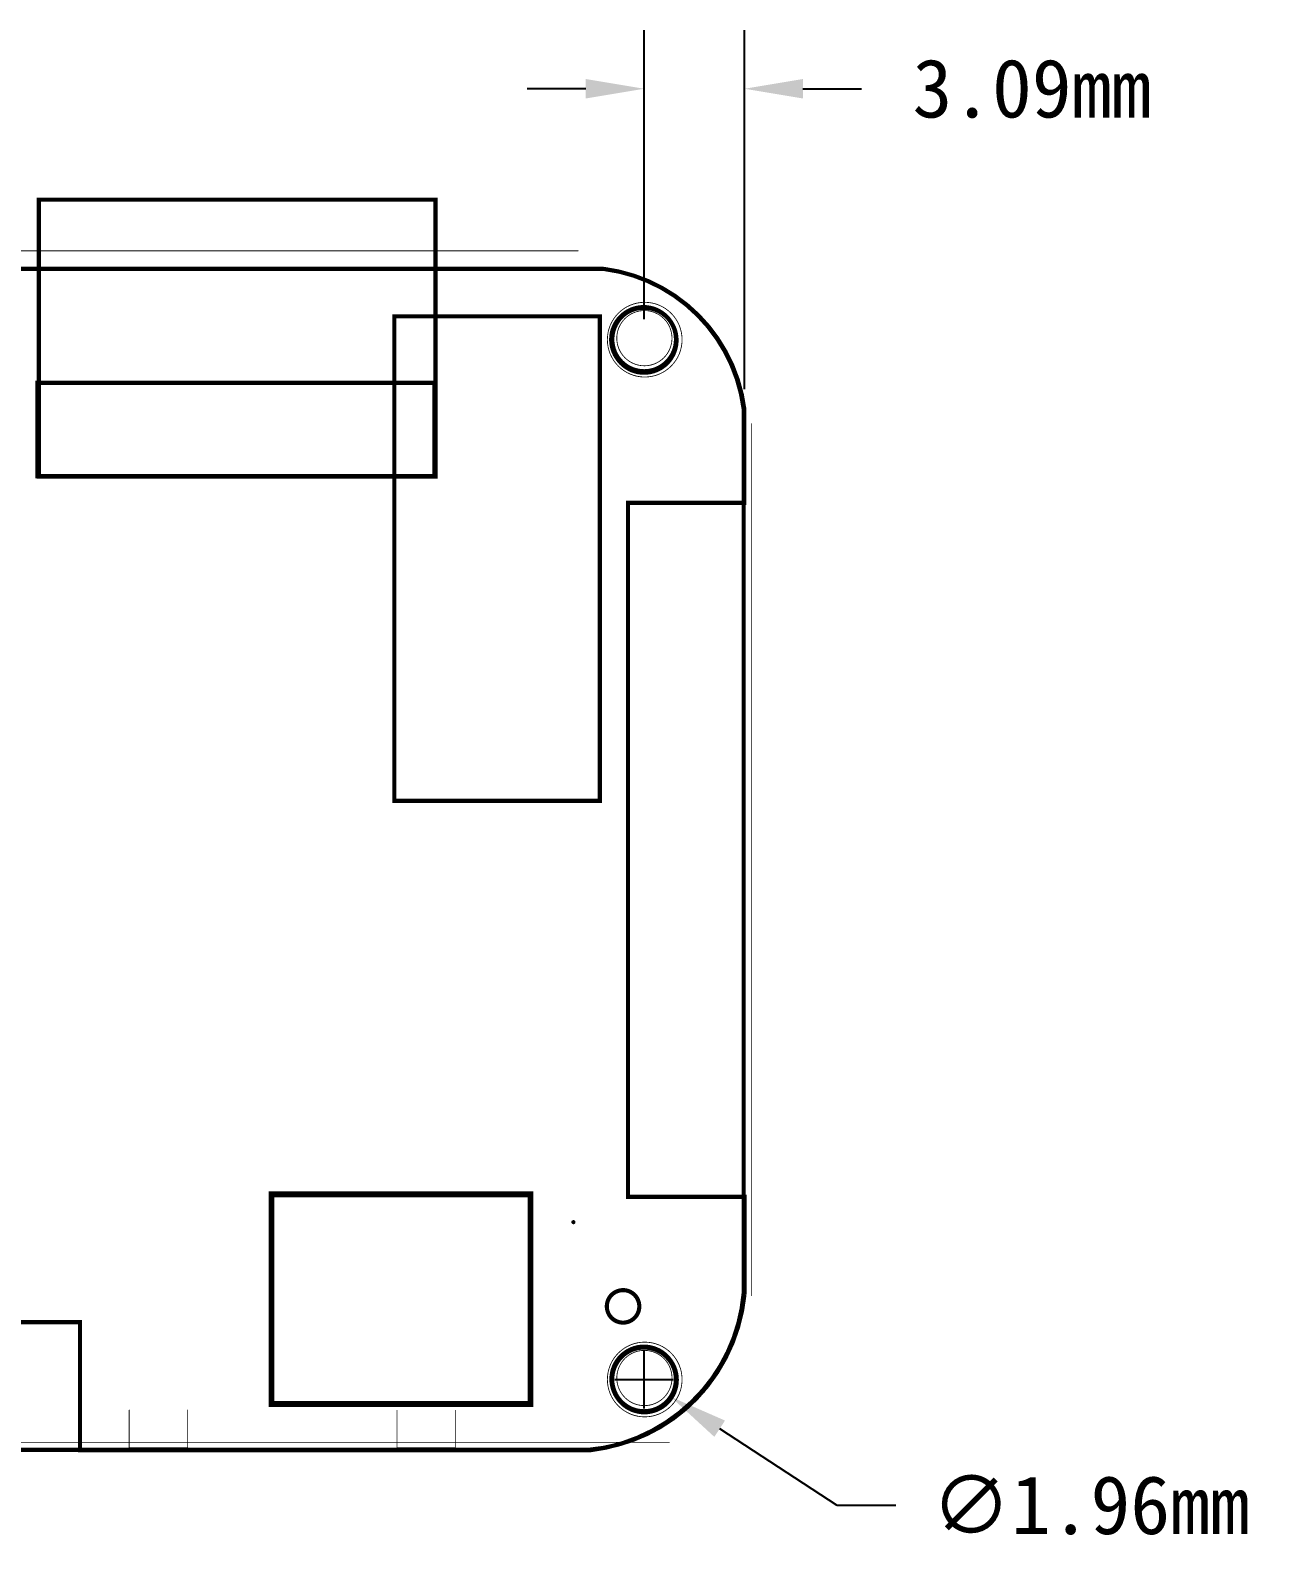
# Model space of a CAD drawing. Extents: x -54 to 75, y -63 to 45.
# Drawn here: x 36.91 to 75.45, y -63.06 to -16.49 of the extents above; entities that cross this region are included whole.
import ezdxf

# ---------------------------------------------------------------- set-up
doc = ezdxf.new("R2010")
doc.units = 0
doc.header["$MEASUREMENT"] = 0
doc.layers.get('0').update_dxf_attribs({"linetype": 'CONTINUOUS'})
doc.layers.get('Defpoints').update_dxf_attribs({"linetype": 'CONTINUOUS'})
for name, color, linetype in [('2D_LINE_01', 255, 'CONTINUOUS'), ('BOARD_CUTOUT_00', 254, 'CONTINUOUS'), ('BOARD_OUTLINE_00', 254, 'CONTINUOUS'), ('DRIL_NPLTE_THRU_01', 3, 'CONTINUOUS'), ('DRIL_PLTE_THRU_01', 3, 'CONTINUOUS'), ('PART_TOP_2DLINE_126', 254, 'CONTINUOUS')]:
    doc.layers.add(name, color=color, linetype=linetype)
doc.dimstyles.get("Standard").update_dxf_attribs({"dimscale": 10, "dimtxt": 0.18, "dimasz": 0.18, "dimexe": 0.18, "dimexo": 0.0625, "dimgap": 0.09, "dimtad": 0, "dimtih": 1, "dimtoh": 1, "dimzin": 0, "dimdsep": 46, "dimtxsty": 'Standard', "dimcen": 0.09, "dimadec": 0, "dimazin": 0, "dimtfac": 1, "dimtofl": 0, "dimtmove": 0, "dimatfit": 3, "dimfxl": 1, "dimtolj": 1, "dimtzin": 0, "dimarcsym": 0})

# ---------------------------------------------------------------- blocks, each defined once
blk = doc.blocks.new('SMOOTH_0$127')
at = {"const_width": 0.0635}
blk.add_lwpolyline([(-0.03175, 0, 1), (0.03175, 0, 1)], format="xyb", close=True, dxfattribs=at)
blk = doc.blocks.new('BOARD_1')
at = {"layer": 'BOARD_CUTOUT_00', "const_width": 0.127}
for points in [[(-6.751, 34.388, 1), (-8.751, 34.388, 1)], [(27.914, 34.381, 1), (25.914, 34.381, 1)], [(-7.722, 32.722, 1), (-8.722, 32.722, 1)], [(26.781, 4.628, 1), (25.781, 4.628, 1)], [(-6.751, 2.379, 1), (-8.751, 2.379, 1)], [(27.922, 2.39, 1), (25.922, 2.39, 1)]]:
    blk.add_lwpolyline(points, format="xyb", close=True, dxfattribs=at)
at = {"layer": 'BOARD_OUTLINE_00', "const_width": 0.127}
blk.add_lwpolyline([(0, 0), (6.847, 0), (6.847, 4.142), (9.561, 4.142), (9.561, 0.199), (25.267, 0.199, 0.185339), (28.735, 2.042, 0.15749), (29.993, 5.027), (29.993, 32.25, 0.340915), (25.686, 36.557), (-5.758, 36.557, 0.19257), (-8.738, 35.265, 0.140096), (-10.137, 32.77), (-10.137, 10.091), (-10.114, 10.091), (-10.114, 4.314), (-10.243, 4.314, 0.201635), (-8.997, 1.213, 0.196192), (-6.063, -0.004), (0, -0.004)], format="xyb", close=True, dxfattribs=at)
at = {"layer": 'BOARD_OUTLINE_00'}
for p in [(6.847, 4.142), (9.561, 4.142), (28.735, 2.042), (0, 0), (6.847, 0), (9.561, 0.199), (25.267, 0.199)]:
    blk.add_blockref('SMOOTH_0$127', p, dxfattribs=at)
blk = doc.blocks.new('SMOOTH_0$0254')
at = {"const_width": 0.0127}
blk.add_lwpolyline([(-0.00635, 0, 1), (0.00635, 0, 1)], format="xyb", close=True, dxfattribs=at)
blk = doc.blocks.new('DRAWING_11')
at = {"layer": '2D_LINE_01', "const_width": 0.0254}
blk.add_lwpolyline([(0, 0), (-36.218, 0)], dxfattribs=at)
at = {"layer": '2D_LINE_01'}
for p in [(-36.218, 0), (0, 0)]:
    blk.add_blockref('SMOOTH_0$0254', p, dxfattribs=at)
blk = doc.blocks.new('DRAWING_97')
at = {"layer": '2D_LINE_01', "const_width": 0.0254}
blk.add_lwpolyline([(0, 0), (18.475, 0)], dxfattribs=at)
at = {"layer": '2D_LINE_01'}
for p in [(0, 0), (18.475, 0)]:
    blk.add_blockref('SMOOTH_0$0254', p, dxfattribs=at)
blk = doc.blocks.new('DRAWING_103')
at = {"layer": '2D_LINE_01', "const_width": 0.0254}
blk.add_lwpolyline([(0, 0), (0, -26.833)], dxfattribs=at)
at = {"layer": '2D_LINE_01'}
for p in [(0, 0), (0, -26.833)]:
    blk.add_blockref('SMOOTH_0$0254', p, dxfattribs=at)
blk = doc.blocks.new('DRAWING_104')
at = {"layer": '2D_LINE_01', "const_width": 0.0254}
blk.add_lwpolyline([(-1.15, 0, 1), (1.15, 0, 1)], format="xyb", close=True, dxfattribs=at)
blk = doc.blocks.new('DRAWING_105')
at = {"layer": '2D_LINE_01', "const_width": 0.0254}
blk.add_lwpolyline([(-1.15, 0, 1), (1.15, 0, 1)], format="xyb", close=True, dxfattribs=at)
blk = doc.blocks.new('DRAWING_127')
at = {"layer": '2D_LINE_01', "const_width": 0.0635}
blk.add_lwpolyline([(0, 0, 1), (0.0635, 0, 1)], format="xyb", close=True, dxfattribs=at)
blk = doc.blocks.new('DRAWING_128')
at = {"layer": '2D_LINE_01', "const_width": 0.127}
blk.add_lwpolyline([(0, 0, 1), (-2, 0, 1)], format="xyb", close=True, dxfattribs=at)
blk = doc.blocks.new('DRAWING_129')
at = {"layer": '2D_LINE_01', "const_width": 0.127}
blk.add_lwpolyline([(0, 0, 1), (-2, 0, 1)], format="xyb", close=True, dxfattribs=at)
blk = doc.blocks.new('DRAWING_133')
at = {"layer": '2D_LINE_01', "const_width": 0.127}
blk.add_lwpolyline([(0, 0), (6.326, 0), (6.326, -14.907), (0, -14.907)], close=True, dxfattribs=at)
at = {"layer": '2D_LINE_01'}
for p in [(0, 0), (6.326, 0), (0, -14.907), (6.326, -14.907)]:
    blk.add_blockref('SMOOTH_0$127', p, dxfattribs=at)
blk = doc.blocks.new('DRAWING_134')
at = {"layer": '2D_LINE_01', "const_width": 0.0635}
blk.add_lwpolyline([(0, 0, 1), (0.0635, 0, 1)], format="xyb", close=True, dxfattribs=at)
blk = doc.blocks.new('DRAWING_135')
at = {"layer": '2D_LINE_01', "const_width": 0.0635}
blk.add_lwpolyline([(0, 0, 1), (0.0635, 0, 1)], format="xyb", close=True, dxfattribs=at)
blk = doc.blocks.new('DRAWING_136')
at = {"layer": '2D_LINE_01', "const_width": 0.0635}
blk.add_lwpolyline([(0, 0, 1), (0.0635, 0, 1)], format="xyb", close=True, dxfattribs=at)
blk = doc.blocks.new('DRAWING_137')
at = {"layer": '2D_LINE_01', "const_width": 0.0635}
blk.add_lwpolyline([(0, 0, 1), (0.0635, 0, 1)], format="xyb", close=True, dxfattribs=at)
blk = doc.blocks.new('DRAWING_139')
at = {"layer": '2D_LINE_01', "const_width": 0.0635}
blk.add_lwpolyline([(0, 0, 1), (0.0635, 0, 1)], format="xyb", close=True, dxfattribs=at)
blk = doc.blocks.new('DRAWING_144')
at = {"layer": '2D_LINE_01', "const_width": 0.127}
blk.add_lwpolyline([(0, 0), (0, -5.196), (-3.834, -5.196, 0.220322), (-2.385, -8.461, 0.188952), (0.433, -9.499), (1.594, -9.499), (1.594, -10.383), (13.284, -10.383), (13.284, -9.288), (31.154, -9.288), (31.154, -9.288), (31.597, -9.288, 0.183083), (34.945, -7.703, 0.167791), (36.423, -4.504), (36.423, -1.501), (32.832, -1.501), (32.832, 19.858), (36.42, 19.858), (36.42, 22.731, 0.341889), (32.098, 27.053), (0.914, 27.053, 0.207545), (-2.298, 25.8, 0.141876), (-3.705, 23.277), (-0.01, 23.277), (-0.01, 0)], format="xyb", close=True, dxfattribs=at)
at = {"layer": '2D_LINE_01'}
for p in [(0, 0), (-3.834, -5.196), (0, -5.196), (-2.385, -8.461)]:
    blk.add_blockref('SMOOTH_0$127', p, dxfattribs=at)
blk = doc.blocks.new('DRAWING_153')
at = {"layer": '2D_LINE_01', "const_width": 0.127}
blk.add_lwpolyline([(0, 0, 1), (-1.96, 0, 1)], format="xyb", close=True, dxfattribs=at)
blk = doc.blocks.new('DRAWING_154')
at = {"layer": '2D_LINE_01', "const_width": 0.127}
blk.add_lwpolyline([(0, 0, 1), (-1.96, 0, 1)], format="xyb", close=True, dxfattribs=at)
blk = doc.blocks.new('DRAWING_160')
at = {"layer": '2D_LINE_01', "const_width": 0.0254}
blk.add_lwpolyline([(0, 0), (-1.8, 0)], dxfattribs=at)
at = {"layer": '2D_LINE_01'}
for p in [(-1.8, 0), (0, 0)]:
    blk.add_blockref('SMOOTH_0$0254', p, dxfattribs=at)
blk = doc.blocks.new('DRAWING_161')
at = {"layer": '2D_LINE_01', "const_width": 0.0127}
blk.add_lwpolyline([(0, 0, 1), (0.0127, 0, 1)], format="xyb", close=True, dxfattribs=at)
blk = doc.blocks.new('DRAWING_162')
at = {"layer": '2D_LINE_01', "const_width": 0.0127}
blk.add_lwpolyline([(0, 0, 1), (0.0127, 0, 1)], format="xyb", close=True, dxfattribs=at)
blk = doc.blocks.new('DRAWING_163')
at = {"layer": '2D_LINE_01', "const_width": 0.0127}
blk.add_lwpolyline([(0, 0, 1), (0.0127, 0, 1)], format="xyb", close=True, dxfattribs=at)
blk = doc.blocks.new('DRAWING_164')
at = {"layer": '2D_LINE_01', "const_width": 0.0127}
blk.add_lwpolyline([(0, 0, 1), (0.0127, 0, 1)], format="xyb", close=True, dxfattribs=at)
blk = doc.blocks.new('DRAWING_165')
at = {"layer": '2D_LINE_01', "const_width": 0.0254}
blk.add_lwpolyline([(0, 0), (-1.8, 0)], dxfattribs=at)
at = {"layer": '2D_LINE_01'}
for p in [(-1.8, 0), (0, 0)]:
    blk.add_blockref('SMOOTH_0$0254', p, dxfattribs=at)
blk = doc.blocks.new('DRAWING_166')
at = {"layer": '2D_LINE_01', "const_width": 0.0127}
blk.add_lwpolyline([(0, 0, 1), (0.0127, 0, 1)], format="xyb", close=True, dxfattribs=at)
blk = doc.blocks.new('DRAWING_167')
at = {"layer": '2D_LINE_01', "const_width": 0.0127}
blk.add_lwpolyline([(0, 0, 1), (0.0127, 0, 1)], format="xyb", close=True, dxfattribs=at)
blk = doc.blocks.new('DRAWING_168')
at = {"layer": '2D_LINE_01', "const_width": 0.0127}
blk.add_lwpolyline([(0, 0, 1), (0.0127, 0, 1)], format="xyb", close=True, dxfattribs=at)
blk = doc.blocks.new('DRAWING_169')
at = {"layer": '2D_LINE_01', "const_width": 0.0127}
blk.add_lwpolyline([(0, 0, 1), (0.0127, 0, 1)], format="xyb", close=True, dxfattribs=at)
blk = doc.blocks.new('DRAWING_176')
at = {"layer": '2D_LINE_01', "const_width": 0.0254}
blk.add_lwpolyline([(0, 0), (0, -1.157)], dxfattribs=at)
at = {"layer": '2D_LINE_01'}
for p in [(0, 0), (0, -1.157)]:
    blk.add_blockref('SMOOTH_0$0254', p, dxfattribs=at)
blk = doc.blocks.new('DRAWING_177')
at = {"layer": '2D_LINE_01', "const_width": 0.0127}
blk.add_lwpolyline([(0, 0, 1), (0.0127, 0, 1)], format="xyb", close=True, dxfattribs=at)
blk = doc.blocks.new('DRAWING_178')
at = {"layer": '2D_LINE_01', "const_width": 0.0127}
blk.add_lwpolyline([(0, 0, 1), (0.0127, 0, 1)], format="xyb", close=True, dxfattribs=at)
blk = doc.blocks.new('DRAWING_179')
at = {"layer": '2D_LINE_01', "const_width": 0.0127}
blk.add_lwpolyline([(0, 0, 1), (0.0127, 0, 1)], format="xyb", close=True, dxfattribs=at)
blk = doc.blocks.new('DRAWING_180')
at = {"layer": '2D_LINE_01', "const_width": 0.0127}
blk.add_lwpolyline([(0, 0, 1), (0.0127, 0, 1)], format="xyb", close=True, dxfattribs=at)
blk = doc.blocks.new('DRAWING_181')
at = {"layer": '2D_LINE_01', "const_width": 0.0254}
blk.add_lwpolyline([(0, 0), (0, -1.157)], dxfattribs=at)
at = {"layer": '2D_LINE_01'}
for p in [(0, 0), (0, -1.157)]:
    blk.add_blockref('SMOOTH_0$0254', p, dxfattribs=at)
blk = doc.blocks.new('DRAWING_182')
at = {"layer": '2D_LINE_01', "const_width": 0.0127}
blk.add_lwpolyline([(0, 0, 1), (0.0127, 0, 1)], format="xyb", close=True, dxfattribs=at)
blk = doc.blocks.new('DRAWING_183')
at = {"layer": '2D_LINE_01', "const_width": 0.0127}
blk.add_lwpolyline([(0, 0, 1), (0.0127, 0, 1)], format="xyb", close=True, dxfattribs=at)
blk = doc.blocks.new('DRAWING_184')
at = {"layer": '2D_LINE_01', "const_width": 0.0127}
blk.add_lwpolyline([(0, 0, 1), (0.0127, 0, 1)], format="xyb", close=True, dxfattribs=at)
blk = doc.blocks.new('DRAWING_185')
at = {"layer": '2D_LINE_01', "const_width": 0.0127}
blk.add_lwpolyline([(0, 0, 1), (0.0127, 0, 1)], format="xyb", close=True, dxfattribs=at)
blk = doc.blocks.new('DRAWING_186')
at = {"layer": '2D_LINE_01', "const_width": 0.0254}
blk.add_lwpolyline([(0, 0), (0, -1.151)], dxfattribs=at)
at = {"layer": '2D_LINE_01'}
for p in [(0, 0), (0, -1.151)]:
    blk.add_blockref('SMOOTH_0$0254', p, dxfattribs=at)
blk = doc.blocks.new('DRAWING_187')
at = {"layer": '2D_LINE_01', "const_width": 0.0127}
blk.add_lwpolyline([(0, 0, 1), (0.0127, 0, 1)], format="xyb", close=True, dxfattribs=at)
blk = doc.blocks.new('DRAWING_188')
at = {"layer": '2D_LINE_01', "const_width": 0.0127}
blk.add_lwpolyline([(0, 0, 1), (0.0127, 0, 1)], format="xyb", close=True, dxfattribs=at)
blk = doc.blocks.new('DRAWING_189')
at = {"layer": '2D_LINE_01', "const_width": 0.0127}
blk.add_lwpolyline([(0, 0, 1), (0.0127, 0, 1)], format="xyb", close=True, dxfattribs=at)
blk = doc.blocks.new('DRAWING_190')
at = {"layer": '2D_LINE_01', "const_width": 0.0127}
blk.add_lwpolyline([(0, 0, 1), (0.0127, 0, 1)], format="xyb", close=True, dxfattribs=at)
blk = doc.blocks.new('DRAWING_191')
at = {"layer": '2D_LINE_01', "const_width": 0.0254}
blk.add_lwpolyline([(0, 0), (0, -1.151)], dxfattribs=at)
at = {"layer": '2D_LINE_01'}
for p in [(0, 0), (0, -1.151)]:
    blk.add_blockref('SMOOTH_0$0254', p, dxfattribs=at)
blk = doc.blocks.new('DRAWING_192')
at = {"layer": '2D_LINE_01', "const_width": 0.0127}
blk.add_lwpolyline([(0, 0, 1), (0.0127, 0, 1)], format="xyb", close=True, dxfattribs=at)
blk = doc.blocks.new('DRAWING_193')
at = {"layer": '2D_LINE_01', "const_width": 0.0127}
blk.add_lwpolyline([(0, 0, 1), (0.0127, 0, 1)], format="xyb", close=True, dxfattribs=at)
blk = doc.blocks.new('DRAWING_194')
at = {"layer": '2D_LINE_01', "const_width": 0.0127}
blk.add_lwpolyline([(0, 0, 1), (0.0127, 0, 1)], format="xyb", close=True, dxfattribs=at)
blk = doc.blocks.new('DRAWING_195')
at = {"layer": '2D_LINE_01', "const_width": 0.0127}
blk.add_lwpolyline([(0, 0, 1), (0.0127, 0, 1)], format="xyb", close=True, dxfattribs=at)
blk = doc.blocks.new('DRAWING_196')
at = {"layer": '2D_LINE_01', "const_width": 0.0254}
blk.add_lwpolyline([(-0.85, 0, 1), (0.85, 0, 1)], format="xyb", close=True, dxfattribs=at)
blk = doc.blocks.new('DRAWING_197')
at = {"layer": '2D_LINE_01', "const_width": 0.0254}
blk.add_lwpolyline([(-0.85, 0, 1), (0.85, 0, 1)], format="xyb", close=True, dxfattribs=at)
blk = doc.blocks.new('DRAWING_200')
at = {"layer": '2D_LINE_01', "const_width": 0.127}
blk.add_lwpolyline([(0, 0), (-12.215, 0), (-12.215, 8.527), (0, 8.527)], close=True, dxfattribs=at)
at = {"layer": '2D_LINE_01'}
for p in [(-12.215, 8.527), (0, 8.527), (-12.215, 0), (0, 0)]:
    blk.add_blockref('SMOOTH_0$127', p, dxfattribs=at)
blk = doc.blocks.new('DRAWING_201')
at = {"layer": '2D_LINE_01', "const_width": 0.0635}
blk.add_lwpolyline([(0, 0, 1), (0.0635, 0, 1)], format="xyb", close=True, dxfattribs=at)
blk = doc.blocks.new('DRAWING_202')
at = {"layer": '2D_LINE_01', "const_width": 0.0635}
blk.add_lwpolyline([(0, 0, 1), (0.0635, 0, 1)], format="xyb", close=True, dxfattribs=at)
blk = doc.blocks.new('DRAWING_207')
at = {"layer": '2D_LINE_01', "const_width": 0.127}
blk.add_lwpolyline([(0, 0), (-12.2174, 0), (-12.2174, 2.87503), (0, 2.87503)], close=True, dxfattribs=at)
at = {"layer": '2D_LINE_01'}
for p in [(-12.2174, 2.87503), (0, 2.87503), (-12.2174, 0), (0, 0)]:
    blk.add_blockref('SMOOTH_0$127', p, dxfattribs=at)
blk = doc.blocks.new('DRAWING_208')
at = {"layer": '2D_LINE_01', "const_width": 0.0635}
blk.add_lwpolyline([(0, 0, 1), (-0.0635, 0, 1)], format="xyb", close=True, dxfattribs=at)
blk = doc.blocks.new('DRAWING_209')
at = {"layer": '2D_LINE_01', "const_width": 0.0635}
blk.add_lwpolyline([(0, 0, 1), (-0.0635, 0, 1)], format="xyb", close=True, dxfattribs=at)
blk = doc.blocks.new('DRAWING_210')
at = {"layer": '2D_LINE_01', "const_width": 0.0635}
blk.add_lwpolyline([(0, 0, 1), (-0.0635, 0, 1)], format="xyb", close=True, dxfattribs=at)
blk = doc.blocks.new('DRAWING_211')
at = {"layer": '2D_LINE_01', "const_width": 0.0635}
blk.add_lwpolyline([(0, 0, 1), (-0.0635, 0, 1)], format="xyb", close=True, dxfattribs=at)
blk = doc.blocks.new('DRIL_HOLE_0')
blk.add_lwpolyline([(0, 0, 1), (0, 0, 1)], format="xyb", close=True)
blk = doc.blocks.new('STK_TOP_3')
at = {"layer": 'DRIL_PLTE_THRU_01'}
blk.add_blockref('DRIL_HOLE_0', (0, 0), dxfattribs=at)
blk = doc.blocks.new('SYM_TOP_3')
blk.add_blockref('STK_TOP_3', (0, 0))
blk = doc.blocks.new('PART_TOP_10')
blk.add_blockref('SYM_TOP_3', (0, 0))
blk = doc.blocks.new('PART_TOP_13')
blk.add_blockref('SYM_TOP_3', (0, 0))
blk = doc.blocks.new('SMOOTH_0$1778')
at = {"const_width": 0.0889}
blk.add_lwpolyline([(-0.04445, 0, 1), (0.04445, 0, 1)], format="xyb", close=True, dxfattribs=at)
blk = doc.blocks.new('PART_BODY_TOP_214')
at = {"layer": 'PART_TOP_2DLINE_126', "const_width": 0.1778}
blk.add_lwpolyline([(-6.4516, 4.6482), (0, 4.6482), (0, -3.3274), (-6.4516, -3.3274)], close=True, dxfattribs=at)
at = {"layer": 'PART_TOP_2DLINE_126'}
for p in [(-6.4516, 4.6482), (0, 4.6482), (-6.4516, -3.3274), (0, -3.3274)]:
    blk.add_blockref('SMOOTH_0$1778', p, dxfattribs=at)
blk = doc.blocks.new('STK_TOP_5')
at = {"layer": 'DRIL_NPLTE_THRU_01'}
blk.add_blockref('DRIL_HOLE_0', (0, 0), dxfattribs=at)
blk = doc.blocks.new('STK_TOP_6')
at = {"layer": 'DRIL_NPLTE_THRU_01'}
blk.add_blockref('DRIL_HOLE_0', (0, 0), dxfattribs=at)
blk = doc.blocks.new('SYM_TOP_5')
for name, p in [('PART_BODY_TOP_214', (0, 0)), ('STK_TOP_6', (-3, 3.75)), ('STK_TOP_5', (0, 1.25)), ('STK_TOP_5', (0, 0)), ('STK_TOP_6', (-3, -2.5))]:
    blk.add_blockref(name, p)
blk = doc.blocks.new('PART_TOP_14')
blk.add_blockref('SYM_TOP_5', (0, 0))
blk = doc.blocks.new('PART_TOP_15')
blk.add_blockref('SYM_TOP_3', (0, 0))
blk = doc.blocks.new('PART_BODY_TOP_221')
at = {"layer": 'PART_TOP_2DLINE_126', "const_width": 0.127}
blk.add_lwpolyline([(-6.4262, 1.35103), (5.7912, 1.35103), (5.7912, -1.524), (-6.4262, -1.524)], close=True, dxfattribs=at)
at = {"layer": 'PART_TOP_2DLINE_126'}
for p in [(-6.4262, 1.35103), (5.7912, 1.35103), (-6.4262, -1.524), (5.7912, -1.524)]:
    blk.add_blockref('SMOOTH_0$127', p, dxfattribs=at)
blk = doc.blocks.new('STK_TOP_22')
at = {"layer": 'DRIL_NPLTE_THRU_01'}
blk.add_blockref('DRIL_HOLE_0', (0, 0), dxfattribs=at)
blk = doc.blocks.new('STK_TOP_23')
at = {"layer": 'DRIL_NPLTE_THRU_01'}
blk.add_blockref('DRIL_HOLE_0', (0, 0), dxfattribs=at)
blk = doc.blocks.new('SYM_TOP_6')
for name, p in [('PART_BODY_TOP_221', (0, 0)), ('STK_TOP_22', (-5.1, 1.35103)), ('STK_TOP_22', (-4.5, 1.35103)), ('STK_TOP_22', (-3.9, 1.35103)), ('STK_TOP_22', (-3.3, 1.35103)), ('STK_TOP_22', (-2.7, 1.35103)), ('STK_TOP_22', (-2.1, 1.35103)), ('STK_TOP_22', (-1.5, 1.35103)), ('STK_TOP_22', (-0.9, 1.35103)), ('STK_TOP_22', (-0.3, 1.35103)), ('STK_TOP_22', (0.3, 1.35103)), ('STK_TOP_22', (0.9, 1.35103)), ('STK_TOP_22', (1.5, 1.35103)), ('STK_TOP_22', (2.1, 1.35103)), ('STK_TOP_22', (2.7, 1.35103)), ('STK_TOP_22', (3.3, 1.35103)), ('STK_TOP_22', (3.9, 1.35103)), ('STK_TOP_22', (4.5, 1.35103)), ('STK_TOP_23', (-6, -1.24892)), ('STK_TOP_23', (5.4, -1.24892)), ('STK_TOP_22', (-5.4, -1.524)), ('STK_TOP_22', (-4.8, -1.524)), ('STK_TOP_22', (-4.2, -1.524)), ('STK_TOP_22', (-3.6, -1.524)), ('STK_TOP_22', (-3, -1.524)), ('STK_TOP_22', (-2.4, -1.524)), ('STK_TOP_22', (-1.8, -1.524)), ('STK_TOP_22', (-1.2, -1.524)), ('STK_TOP_22', (-0.6, -1.524)), ('STK_TOP_22', (0, -1.524)), ('STK_TOP_22', (0.6, -1.524)), ('STK_TOP_22', (1.2, -1.524)), ('STK_TOP_22', (1.8, -1.524)), ('STK_TOP_22', (2.4, -1.524)), ('STK_TOP_22', (3, -1.524)), ('STK_TOP_22', (3.6, -1.524)), ('STK_TOP_22', (4.2, -1.524)), ('STK_TOP_22', (4.8, -1.524))]:
    blk.add_blockref(name, p)
blk = doc.blocks.new('PART_TOP_16')
blk.add_blockref('SYM_TOP_6', (0, 0))
blk = doc.blocks.new('*D319')
at = {"color": 0, "linetype": 'Continuous', "lineweight": -2, "transparency": 16777216}
for p, q in [((55.813, -25.374), (55.813, -16.485)), ((58.901, -27.529), (58.901, -16.485)), ((54.013, -18.285), (52.213, -18.285)), ((60.701, -18.285), (62.501, -18.285))]:
    blk.add_line(p, q, dxfattribs=at)
at = {"color": 0, "linetype": 'Continuous', "transparency": 16777216}
for points in [[(54.013, -17.985), (54.013, -18.585), (55.813, -18.285)], [(60.701, -17.985), (60.701, -18.585), (58.901, -18.285)]]:
    blk.add_solid(points, dxfattribs=at)
at = {"layer": 'Defpoints', "color": 0, "linetype": 'Continuous', "transparency": 16777216}
for p in [(58.901, -18.285), (55.813, -25.999), (58.901, -28.154)]:
    blk.add_point(p, dxfattribs=at)
at = {"color": 0, "linetype": 'Continuous', "transparency": 16777216, "insert": (67.751, -18.285), "char_height": 1.8, "attachment_point": 5}
blk.add_mtext('\\A1;3.09mm', dxfattribs=at)
blk = doc.blocks.new('*D320')
at = {"color": 0, "linetype": 'Continuous', "lineweight": -2, "transparency": 16777216}
for p, q in [((55.81, -58.904), (55.81, -57.104)), ((54.91, -58.004), (56.71, -58.004)), ((61.759, -61.88), (58.139, -59.522)), ((63.559, -61.88), (61.759, -61.88))]:
    blk.add_line(p, q, dxfattribs=at)
blk.add_arc((55.81, -58.004), 0.98, 326.9154, 323.4593, dxfattribs=at)
at = {"color": 0, "linetype": 'Continuous', "transparency": 16777216}
blk.add_solid([(58.303, -59.27), (57.975, -59.773), (56.631, -58.539)], dxfattribs=at)
at = {"layer": 'Defpoints', "color": 0, "linetype": 'Continuous', "transparency": 16777216}
for p in [(54.988, -57.469), (56.631, -58.539)]:
    blk.add_point(p, dxfattribs=at)
at = {"color": 0, "linetype": 'Continuous', "transparency": 16777216, "insert": (69.559, -61.88), "char_height": 1.8, "attachment_point": 5}
blk.add_mtext('\\A1;∅1.96mm', dxfattribs=at)

msp = doc.modelspace()

# ---------------------------------------------------------------- block references
for name, p in [('DRAWING_200', (49.388, -30.223)), ('DRAWING_97', (35.307, -23.273)), ('BOARD_1', (28.883, -60.385)), ('DRAWING_144', (22.481, -50.885)), ('DRAWING_104', (55.831, -26.007)), ('DRAWING_128', (56.811, -26.025)), ('DRAWING_154', (56.793, -25.999)), ('DRAWING_197', (55.821, -25.961)), ('DRAWING_133', (48.124, -25.291)), ('DRAWING_134', (48.092, -25.291)), ('DRAWING_135', (54.418, -25.291)), ('DRAWING_207', (49.35, -30.208)), ('DRAWING_210', (37.165, -27.333)), ('DRAWING_211', (49.382, -27.333)), ('DRAWING_103', (59.116, -28.59)), ('DRAWING_209', (37.165, -30.208)), ('DRAWING_202', (37.14, -30.223)), ('DRAWING_208', (49.382, -30.208)), ('DRAWING_201', (49.356, -30.223)), ('PART_TOP_15', (49.072, -31.987)), ('DRAWING_137', (48.092, -40.198)), ('DRAWING_136', (54.418, -40.198)), ('DRAWING_139', (53.603, -53.165)), ('DRAWING_105', (55.831, -58.007)), ('DRAWING_129', (56.819, -58.016)), ('DRAWING_153', (56.79, -58.004)), ('DRAWING_196', (55.821, -57.961)), ('DRAWING_127', (57.599, -58.364)), ('DRAWING_176', (39.957, -58.949)), ('DRAWING_177', (39.951, -58.949)), ('DRAWING_179', (39.951, -58.949)), ('DRAWING_181', (41.757, -58.949)), ('DRAWING_182', (41.751, -58.949)), ('DRAWING_184', (41.751, -58.949)), ('DRAWING_186', (48.201, -58.956)), ('DRAWING_187', (48.195, -58.956)), ('DRAWING_189', (48.195, -58.956)), ('DRAWING_191', (50.001, -58.956)), ('DRAWING_192', (49.995, -58.956)), ('DRAWING_194', (49.995, -58.956)), ('DRAWING_11', (56.59, -59.941)), ('DRAWING_165', (41.757, -60.107)), ('DRAWING_167', (39.951, -60.107)), ('DRAWING_169', (39.951, -60.107)), ('DRAWING_178', (39.951, -60.107)), ('DRAWING_180', (39.951, -60.107)), ('DRAWING_166', (41.751, -60.107)), ('DRAWING_168', (41.751, -60.107)), ('DRAWING_183', (41.751, -60.107)), ('DRAWING_185', (41.751, -60.107)), ('DRAWING_160', (50.001, -60.107)), ('DRAWING_162', (48.195, -60.107)), ('DRAWING_164', (48.195, -60.107)), ('DRAWING_188', (48.195, -60.107)), ('DRAWING_190', (48.195, -60.107)), ('DRAWING_161', (49.995, -60.107)), ('DRAWING_163', (49.995, -60.107)), ('DRAWING_193', (49.995, -60.107)), ('DRAWING_195', (49.995, -60.107))]:
    msp.add_blockref(name, p)
for name, p, rotation in [('PART_TOP_16', (42.952, -28.864), 180), ('PART_TOP_13', (37.713, -42.193), 90), ('PART_TOP_10', (48.884, -50.967), 180), ('PART_TOP_14', (47.666, -58.761), 270)]:
    msp.add_blockref(name, p, dxfattribs=dict(rotation=rotation))

# ---------------------------------------------------------------- dimensions: what is measured, and where the dimension line sits
at = {"linetype": 'Continuous'}
dim = msp.add_linear_dim(base=(58.901, -18.285), p1=(55.813, -25.999), p2=(58.901, -28.154), dimstyle='Standard', override={"dimpost": 'mm'}, dxfattribs=at)
dim.commit()
dim.dimension.update_dxf_attribs({"geometry": '*D319', "text_midpoint": (67.751, -18.285)})
dim = msp.add_diameter_dim_2p(p1=(54.988, -57.469), p2=(56.631, -58.539), dimstyle='Standard', override={"dimpost": 'mm'}, dxfattribs=at)
dim.commit()
dim.dimension.update_dxf_attribs({"geometry": '*D320', "text_midpoint": (69.559, -61.88), "dimtype": 163})

doc.saveas('drawing.dxf')
